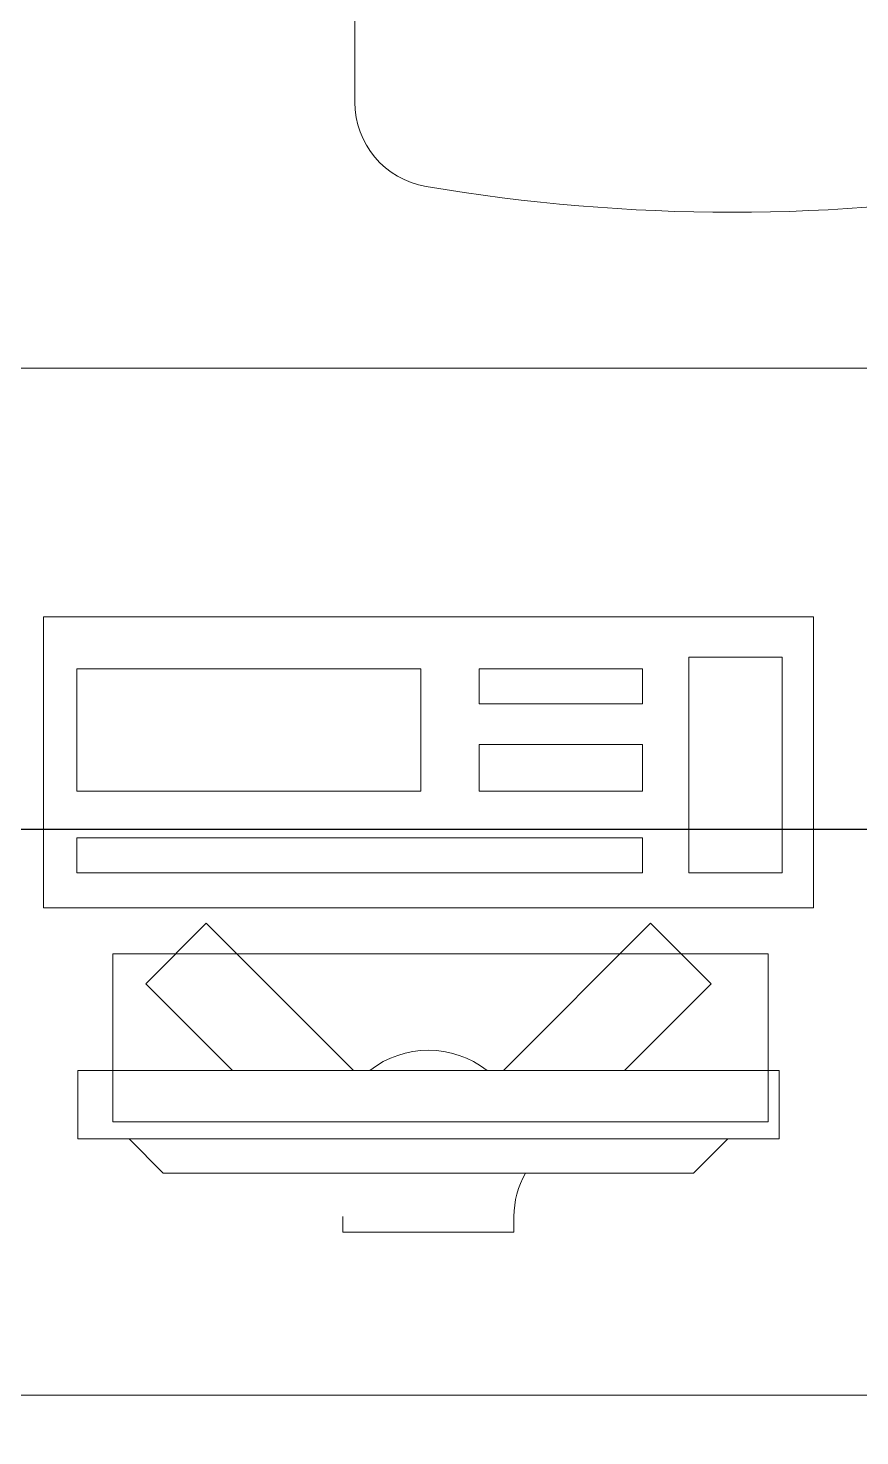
# Model space of a CAD drawing. Header units: metres. Extents: x 75097 to 220695, y -1557923 to -1361206.
# Drawn here: x 168663 to 169149, y -1424804 to -1423982 of the extents above; entities that cross this region are included whole.
import ezdxf

# ---------------------------------------------------------------- set-up
doc = ezdxf.new("R2010")
doc.units = ezdxf.units.M
doc.layers.get('0').update_dxf_attribs({"lineweight": 0})
doc.layers.add('A-100 - Copy$0$Medical Equipment and Furniture', color=8, linetype='Continuous', lineweight=0)
doc.layers.add('E-LG', color=245, linetype='Continuous', lineweight=30)

# ---------------------------------------------------------------- blocks, each defined once
blk = doc.blocks.new('A-100 - Copy$0$GF21018-P')
blk.add_line((0.22049, 0.47563), (0.22049, 0.0675))
for centre, radius, start, end in [((-0.0001, -0.52948), 1.06948, 80.36712, 99.63288), ((0.17049, 0.47563), 0.05, 0, 80.36712)]:
    blk.add_arc(centre, radius, start, end)
blk = doc.blocks.new('A-100 - Copy$0$GF21042-P')
for p, q in [((0.7, 0.6), (-0.7, 0.6)), ((-0.7, 0), (0.7, 0))]:
    blk.add_line(p, q)
blk = doc.blocks.new('A-100 - Copy$0$ITCWLS1-P')
for p, q in [((-0.17, 0.45), (-0.17, 0)), ((-0.17, 0.45), (0, 0.45)), ((0, 0.45), (0, 0)), ((-0.26509, 0.43, 0), (-0.30509, 0.43, 0)), ((-0.30509, 0.43, 0), (-0.30509, 0.02, 0)), ((-0.26509, 0.43, 0), (-0.26509, 0.02, 0)), ((-0.14957, 0.43047), (-0.12914, 0.43047)), ((-0.12914, 0.43047), (-0.12914, 0.40893)), ((-0.197, 0.40939), (-0.295, 0.40939)), ((-0.295, 0.02639), (-0.295, 0.40939)), ((-0.197, 0.02639), (-0.197, 0.40939)), ((-0.32509, 0.38, 0), (-0.30509, 0.4, 0)), ((-0.32509, 0.38, 0), (-0.32509, 0.07, 0)), ((-0.35032, 0.275), (-0.35961, 0.275)), ((-0.35961, 0.175), (-0.35961, 0.275)), ((-0.35032, 0.175), (-0.35961, 0.175)), ((-0.32509, 0.07, 0), (-0.30509, 0.05, 0)), ((-0.197, 0.02639), (-0.295, 0.02639)), ((-0.30509, 0.02, 0), (-0.26509, 0.02, 0)), ((-0.17, 0), (0, 0))]:
    blk.add_line(p, q)
at = {"extrusion": (2.48281e-10, 3.18408e-10, -1)}
for p, q in [((-0.26509, 0.33952), (-0.21443, 0.39019)), ((-0.17907, 0.35483), (-0.21443, 0.39019)), ((-0.26509, 0.26881), (-0.17907, 0.35483))]:
    blk.add_line(p, q, dxfattribs=at)
at = {"extrusion": (2.48281e-10, -3.18408e-10, -1)}
for p, q in [((-0.26509, 0.18119), (-0.17907, 0.09517)), ((-0.26509, 0.11048), (-0.21443, 0.05981)), ((-0.17907, 0.09517), (-0.21443, 0.05981))]:
    blk.add_line(p, q, dxfattribs=at)
for points in [[(-0.12914, 0.40893), (-0.12914, 0.09996), (-0.14957, 0.09996), (-0.14957, 0.43047)], [(-0.14957, 0.09997), (-0.14957, 0.09997), (-0.14957, 0.09997), (-0.14957, 0.09997), (-0.14957, 0.09997), (-0.14957, 0.09997), (-0.14957, 0.09997), (-0.14957, 0.09997), (-0.14957, 0.09997)], [(-0.14957, 0.09997), (-0.14957, 0.09997), (-0.14957, 0.09997), (-0.14957, 0.09997), (-0.14957, 0.09997), (-0.14957, 0.09997), (-0.14957, 0.09997), (-0.14957, 0.09997), (-0.14957, 0.09997), (-0.14957, 0.09997), (-0.14957, 0.09997), (-0.14957, 0.09997), (-0.14957, 0.09997), (-0.14957, 0.09997), (-0.14957, 0.09997), (-0.14957, 0.09997), (-0.14957, 0.09997), (-0.14957, 0.09997)], [(-0.14957, 0.09996), (-0.14957, 0.09996), (-0.14957, 0.09996), (-0.14957, 0.09996), (-0.14957, 0.09996), (-0.14957, 0.09996), (-0.14957, 0.09996), (-0.14957, 0.09996), (-0.14957, 0.09996), (-0.14957, 0.09996)], [(-0.14957, 0.09996), (-0.14957, 0.09996), (-0.14957, 0.09996), (-0.14957, 0.09996), (-0.14957, 0.09996), (-0.14957, 0.09996), (-0.14957, 0.09996)], [(-0.14957, 0.09997), (-0.14957, 0.09997), (-0.14957, 0.09997), (-0.14957, 0.09997), (-0.14957, 0.09997), (-0.14957, 0.09997), (-0.14957, 0.09997), (-0.14957, 0.09997), (-0.14957, 0.09997), (-0.14957, 0.09997)], [(-0.14957, 0.09997), (-0.14957, 0.09997), (-0.14957, 0.09997), (-0.14957, 0.09997), (-0.14957, 0.09997), (-0.14957, 0.09997), (-0.14957, 0.09997), (-0.14957, 0.09997), (-0.14957, 0.09997), (-0.14957, 0.09997), (-0.14957, 0.09997), (-0.14957, 0.09997), (-0.14957, 0.09997), (-0.14957, 0.09997), (-0.14957, 0.09997)], [(-0.14957, 0.09997), (-0.14957, 0.09997), (-0.14957, 0.09997), (-0.14957, 0.09997), (-0.14957, 0.09997), (-0.14957, 0.09997), (-0.14957, 0.09997), (-0.14957, 0.09997), (-0.14957, 0.09997), (-0.14957, 0.09997)], [(-0.14957, 0.09997), (-0.14957, 0.09997), (-0.14957, 0.09997), (-0.14957, 0.09997), (-0.14957, 0.09997), (-0.14957, 0.09997), (-0.14957, 0.09997), (-0.14957, 0.09997), (-0.14957, 0.09997), (-0.14957, 0.09997)], [(-0.14957, 0.09996), (-0.14957, 0.09996), (-0.14957, 0.09996), (-0.14957, 0.09996), (-0.14957, 0.09996), (-0.14957, 0.09996), (-0.14957, 0.09996), (-0.14957, 0.09996), (-0.14957, 0.09996), (-0.14957, 0.09996), (-0.14957, 0.09996), (-0.14957, 0.09996), (-0.14957, 0.09996), (-0.14957, 0.09996), (-0.14957, 0.09996), (-0.14957, 0.09996), (-0.14957, 0.09996), (-0.14957, 0.09996), (-0.14957, 0.09997), (-0.14957, 0.09997), (-0.14957, 0.09997), (-0.14957, 0.09997), (-0.14957, 0.09997), (-0.14957, 0.09997), (-0.14957, 0.09997), (-0.14957, 0.09997), (-0.14957, 0.09997), (-0.14957, 0.09997), (-0.14957, 0.09997), (-0.14957, 0.09997), (-0.14957, 0.09997), (-0.14957, 0.09997), (-0.14956, 0.09997), (-0.14956, 0.09997), (-0.14956, 0.09997), (-0.14956, 0.09996), (-0.14956, 0.09996), (-0.14956, 0.09996), (-0.14956, 0.09996), (-0.14956, 0.09996), (-0.14956, 0.09996), (-0.14956, 0.09996), (-0.14956, 0.09996), (-0.14956, 0.09996), (-0.14956, 0.09996), (-0.14956, 0.09996), (-0.14956, 0.09996), (-0.14956, 0.09996), (-0.14957, 0.09996), (-0.14957, 0.09996), (-0.14957, 0.09996), (-0.14957, 0.09996), (-0.14957, 0.09996), (-0.14957, 0.09996)], [(-0.14957, 0.09996), (-0.14957, 0.09996), (-0.14957, 0.09996), (-0.14957, 0.09996), (-0.14957, 0.09996), (-0.14957, 0.09996), (-0.14957, 0.09996), (-0.14957, 0.09996), (-0.14957, 0.09996), (-0.14957, 0.09996), (-0.14957, 0.09997), (-0.14957, 0.09997), (-0.14957, 0.09997), (-0.14957, 0.09996), (-0.14957, 0.09996), (-0.14957, 0.09996), (-0.14957, 0.09996), (-0.14957, 0.09996), (-0.14957, 0.09996), (-0.14957, 0.09997), (-0.14957, 0.09997), (-0.14957, 0.09997), (-0.14957, 0.09997), (-0.14957, 0.09997), (-0.14957, 0.09997), (-0.14957, 0.09997), (-0.14957, 0.09997), (-0.14957, 0.09997), (-0.14957, 0.09997), (-0.14957, 0.09997), (-0.14957, 0.09997), (-0.14957, 0.09997), (-0.14957, 0.09997), (-0.14957, 0.09997), (-0.14957, 0.09997), (-0.14957, 0.09997), (-0.14957, 0.09997), (-0.14957, 0.09997), (-0.14957, 0.09997), (-0.14957, 0.09997), (-0.14957, 0.09997), (-0.14957, 0.09997), (-0.14957, 0.09997), (-0.14957, 0.09997), (-0.14957, 0.09997), (-0.14957, 0.09997), (-0.14957, 0.09997), (-0.14957, 0.09997), (-0.14957, 0.09997), (-0.14957, 0.09997), (-0.14957, 0.09997), (-0.14957, 0.09997), (-0.14957, 0.09997), (-0.14957, 0.09997), (-0.14957, 0.09997), (-0.14957, 0.09997), (-0.14957, 0.09997), (-0.14957, 0.09997), (-0.14957, 0.09997), (-0.14957, 0.09997), (-0.14957, 0.09997), (-0.14957, 0.09997), (-0.14957, 0.09997), (-0.14957, 0.09997), (-0.14957, 0.09997), (-0.14957, 0.09997), (-0.14957, 0.09997), (-0.14957, 0.09997), (-0.14957, 0.09997), (-0.14957, 0.09997), (-0.14957, 0.09997), (-0.14957, 0.09997), (-0.14957, 0.09997), (-0.14957, 0.09997), (-0.14957, 0.09997), (-0.14957, 0.09997), (-0.14957, 0.09997), (-0.14957, 0.09997), (-0.14957, 0.09997), (-0.14957, 0.09997), (-0.14956, 0.09997), (-0.14957, 0.09997), (-0.14957, 0.09997), (-0.14957, 0.09997), (-0.14957, 0.09997), (-0.14956, 0.09997), (-0.14957, 0.09997), (-0.14957, 0.09997), (-0.14957, 0.09997), (-0.14957, 0.09997), (-0.14957, 0.09997), (-0.14957, 0.09997), (-0.14957, 0.09997), (-0.14957, 0.09997), (-0.14957, 0.09997), (-0.14957, 0.09997), (-0.14956, 0.09997), (-0.14957, 0.09996), (-0.14957, 0.09996), (-0.14957, 0.09996), (-0.14956, 0.09996), (-0.14957, 0.09996), (-0.14957, 0.09996), (-0.14957, 0.09996), (-0.14957, 0.09996), (-0.14957, 0.09996), (-0.14957, 0.09996), (-0.14957, 0.09996), (-0.14957, 0.09996), (-0.14957, 0.09996), (-0.14957, 0.09996)], [(-0.14957, 0.09996), (-0.14957, 0.09996), (-0.14957, 0.09996), (-0.14957, 0.09996), (-0.14957, 0.09996), (-0.14957, 0.09996), (-0.14957, 0.09996), (-0.14957, 0.09996)], [(-0.14957, 0.09996), (-0.14957, 0.09996), (-0.14957, 0.09996), (-0.14957, 0.09996), (-0.14957, 0.09996), (-0.14957, 0.09996), (-0.14957, 0.09996), (-0.14957, 0.09996), (-0.14957, 0.09996), (-0.14957, 0.09996), (-0.14957, 0.09996), (-0.14957, 0.09996), (-0.14957, 0.09996), (-0.14957, 0.09996), (-0.14957, 0.09996), (-0.14957, 0.09996), (-0.14957, 0.09996), (-0.14957, 0.09996), (-0.14957, 0.09996), (-0.14957, 0.09996), (-0.14957, 0.09996), (-0.14957, 0.09996), (-0.14957, 0.09996), (-0.14957, 0.09996), (-0.14957, 0.09996), (-0.14957, 0.09996), (-0.14957, 0.09996), (-0.14957, 0.09996), (-0.14957, 0.09996), (-0.14957, 0.09996), (-0.14957, 0.09996), (-0.14957, 0.09996), (-0.14957, 0.09996), (-0.14957, 0.09996), (-0.14957, 0.09996), (-0.14957, 0.09996), (-0.14957, 0.09996), (-0.14957, 0.09996), (-0.14957, 0.09996), (-0.14957, 0.09996), (-0.14957, 0.09996), (-0.14957, 0.09996), (-0.14957, 0.09996), (-0.14957, 0.09996), (-0.14957, 0.09996), (-0.14957, 0.09996), (-0.14957, 0.09996), (-0.14957, 0.09996), (-0.14956, 0.09996), (-0.14956, 0.09996), (-0.14956, 0.09996), (-0.14956, 0.09996), (-0.14957, 0.09996), (-0.14957, 0.09996), (-0.14957, 0.09996), (-0.14957, 0.09996), (-0.14957, 0.09996), (-0.14957, 0.09996), (-0.14956, 0.09996), (-0.14957, 0.09996), (-0.14957, 0.09996), (-0.14957, 0.09996), (-0.14957, 0.09996), (-0.14957, 0.09996), (-0.14957, 0.09996), (-0.14957, 0.09996), (-0.14957, 0.09996), (-0.14957, 0.09996), (-0.14957, 0.09996), (-0.14956, 0.09996), (-0.14956, 0.09996), (-0.14957, 0.09996), (-0.14957, 0.09996), (-0.14957, 0.09996), (-0.14957, 0.09996), (-0.14957, 0.09996), (-0.14957, 0.09996), (-0.14957, 0.09996), (-0.14957, 0.09996), (-0.14957, 0.09996), (-0.14957, 0.09996), (-0.14957, 0.09996), (-0.14957, 0.09996), (-0.14957, 0.09996), (-0.14957, 0.09996), (-0.14957, 0.09996), (-0.14957, 0.09996), (-0.14957, 0.09996), (-0.14957, 0.09996)], [(-0.14957, 0.09996), (-0.14957, 0.09996), (-0.14957, 0.09996), (-0.14957, 0.09996), (-0.14957, 0.09996), (-0.14957, 0.09996), (-0.14957, 0.09996), (-0.14957, 0.09996), (-0.14957, 0.09996), (-0.14957, 0.09996), (-0.14957, 0.09996), (-0.14957, 0.09996)], [(-0.14957, 0.09996), (-0.14957, 0.09996), (-0.14956, 0.09996), (-0.14956, 0.09996), (-0.14956, 0.09996), (-0.14956, 0.09996), (-0.14957, 0.09996)], [(-0.14957, 0.09996), (-0.14957, 0.09996), (-0.14957, 0.09996), (-0.14957, 0.09996), (-0.14957, 0.09996), (-0.14957, 0.09996), (-0.14957, 0.09996), (-0.14957, 0.09996), (-0.14957, 0.09996), (-0.14956, 0.09996), (-0.14956, 0.09996), (-0.14956, 0.09996), (-0.14956, 0.09996), (-0.14956, 0.09996), (-0.14956, 0.09996), (-0.14956, 0.09996), (-0.14957, 0.09996)]]:
    blk.add_lwpolyline(points)
for points in [[(-0.1019, 0.43047), (-0.03039, 0.43047), (-0.03039, 0.22944), (-0.1019, 0.22944)], [(-0.1019, 0.19536), (-0.07466, 0.19536), (-0.07466, 0.09996), (-0.1019, 0.09996)], [(-0.03039, 0.19536), (-0.05082, 0.19536), (-0.05082, 0.09996), (-0.03039, 0.09996)], [(-0.14956, 0.09996), (-0.14956, 0.09996), (-0.14956, 0.09996), (-0.14956, 0.09996), (-0.14956, 0.09996), (-0.14956, 0.09996), (-0.14956, 0.09996), (-0.14956, 0.09996), (-0.14957, 0.09996), (-0.14957, 0.09996), (-0.14957, 0.09996), (-0.14957, 0.09996), (-0.14957, 0.09996), (-0.14957, 0.09996), (-0.14957, 0.09996), (-0.14957, 0.09996), (-0.14957, 0.09996), (-0.14957, 0.09996), (-0.14957, 0.09996), (-0.14957, 0.09996), (-0.14957, 0.09996), (-0.14957, 0.09996), (-0.14957, 0.09996), (-0.14957, 0.09996), (-0.14957, 0.09996), (-0.14957, 0.09996), (-0.14957, 0.09996), (-0.14957, 0.09996), (-0.14957, 0.09996), (-0.14957, 0.09996), (-0.14957, 0.09996), (-0.14957, 0.09996), (-0.14957, 0.09996), (-0.14957, 0.09996), (-0.14957, 0.09996), (-0.14957, 0.09996), (-0.14957, 0.09996), (-0.14957, 0.09996), (-0.14957, 0.09996), (-0.14957, 0.09996), (-0.14957, 0.09996), (-0.14957, 0.09996), (-0.14957, 0.09996), (-0.14957, 0.09996), (-0.14957, 0.09996), (-0.14957, 0.09996), (-0.14957, 0.09996), (-0.14957, 0.09996), (-0.14957, 0.09996), (-0.14957, 0.09996), (-0.14957, 0.09996), (-0.14957, 0.09996), (-0.14957, 0.09996), (-0.14957, 0.09996), (-0.14957, 0.09996), (-0.14957, 0.09996), (-0.14957, 0.09996), (-0.14956, 0.09996), (-0.14956, 0.09996), (-0.14956, 0.09996), (-0.14956, 0.09996), (-0.14956, 0.09996), (-0.14956, 0.09996), (-0.14956, 0.09996), (-0.14956, 0.09996), (-0.14956, 0.09996), (-0.14956, 0.09996), (-0.14956, 0.09996), (-0.14956, 0.09996), (-0.14956, 0.09996), (-0.14956, 0.09996), (-0.14956, 0.09996), (-0.14956, 0.09996), (-0.14956, 0.09996), (-0.14956, 0.09996), (-0.14956, 0.09996), (-0.14956, 0.09996), (-0.14956, 0.09996), (-0.14956, 0.09996), (-0.14956, 0.09996), (-0.14956, 0.09996), (-0.14956, 0.09996), (-0.14956, 0.09996), (-0.14956, 0.09996), (-0.14956, 0.09996), (-0.14956, 0.09996), (-0.14956, 0.09996), (-0.14956, 0.09996), (-0.14956, 0.09996), (-0.14957, 0.09996), (-0.14957, 0.09996), (-0.14957, 0.09996), (-0.14957, 0.09996), (-0.14957, 0.09996), (-0.14957, 0.09996), (-0.14957, 0.09996), (-0.14957, 0.09996), (-0.14957, 0.09996), (-0.14957, 0.09996), (-0.14957, 0.09996), (-0.14957, 0.09996), (-0.14957, 0.09996), (-0.14957, 0.09996), (-0.14957, 0.09996), (-0.14957, 0.09996), (-0.14957, 0.09996), (-0.14957, 0.09996), (-0.14957, 0.09996), (-0.14957, 0.09996), (-0.14957, 0.09996), (-0.14957, 0.09996), (-0.14957, 0.09996), (-0.14957, 0.09996), (-0.14957, 0.09996), (-0.14957, 0.09996), (-0.14957, 0.09996), (-0.14957, 0.09996), (-0.14957, 0.09996), (-0.14957, 0.09996), (-0.14957, 0.09996), (-0.14957, 0.09996), (-0.14957, 0.09996), (-0.14957, 0.09996), (-0.14957, 0.09996), (-0.14957, 0.09996), (-0.14957, 0.09996), (-0.14957, 0.09996), (-0.14957, 0.09996), (-0.14957, 0.09996), (-0.14957, 0.09996), (-0.14957, 0.09996), (-0.14957, 0.09996), (-0.14957, 0.09996), (-0.14957, 0.09996), (-0.14957, 0.09996), (-0.14957, 0.09996), (-0.14957, 0.09996), (-0.14957, 0.09996), (-0.14957, 0.09996), (-0.14957, 0.09996), (-0.14957, 0.09996), (-0.14957, 0.09996), (-0.14957, 0.09996), (-0.14957, 0.09996), (-0.14957, 0.09996), (-0.14957, 0.09996), (-0.14957, 0.09996), (-0.14957, 0.09996), (-0.14957, 0.09996), (-0.14957, 0.09996), (-0.14957, 0.09996), (-0.14957, 0.09996), (-0.14957, 0.09996), (-0.14957, 0.09996), (-0.14956, 0.09996), (-0.14956, 0.09996), (-0.14956, 0.09996), (-0.14956, 0.09996), (-0.14956, 0.09996), (-0.14956, 0.09996), (-0.14956, 0.09996), (-0.14956, 0.09996), (-0.14956, 0.09996), (-0.14956, 0.09996), (-0.14956, 0.09996), (-0.14956, 0.09996), (-0.14956, 0.09996), (-0.14956, 0.09996), (-0.14956, 0.09996), (-0.14956, 0.09996), (-0.14956, 0.09996), (-0.14956, 0.09996), (-0.14956, 0.09996), (-0.14956, 0.09996), (-0.14956, 0.09996), (-0.14956, 0.09996), (-0.14956, 0.09996), (-0.14956, 0.09996), (-0.14956, 0.09996), (-0.14956, 0.09996), (-0.14956, 0.09996), (-0.14956, 0.09996), (-0.14956, 0.09996), (-0.14956, 0.09996), (-0.14956, 0.09996), (-0.14956, 0.09996), (-0.14956, 0.09996), (-0.14956, 0.09996), (-0.14956, 0.09996), (-0.14956, 0.09996), (-0.14956, 0.09996), (-0.14956, 0.09996), (-0.14956, 0.09996), (-0.14956, 0.09996), (-0.14956, 0.09996), (-0.14956, 0.09996), (-0.14956, 0.09996), (-0.14956, 0.09996), (-0.14956, 0.09996), (-0.14956, 0.09996), (-0.14956, 0.09996), (-0.14957, 0.09996), (-0.14957, 0.09996), (-0.14957, 0.09996), (-0.14957, 0.09996), (-0.14957, 0.09996), (-0.14957, 0.09996), (-0.14957, 0.09996), (-0.14957, 0.09996), (-0.14957, 0.09996), (-0.14957, 0.09996), (-0.14957, 0.09996), (-0.14957, 0.09996), (-0.14957, 0.09996), (-0.14957, 0.09996), (-0.14957, 0.09996), (-0.14957, 0.09996), (-0.14957, 0.09996), (-0.14957, 0.09996), (-0.14957, 0.09996), (-0.14957, 0.09996), (-0.14957, 0.09996), (-0.14957, 0.09996), (-0.14957, 0.09996), (-0.14957, 0.09996), (-0.14957, 0.09996), (-0.14957, 0.09996), (-0.14957, 0.09996), (-0.14957, 0.09996), (-0.14957, 0.09996), (-0.14957, 0.09996), (-0.14957, 0.09996), (-0.14957, 0.09996), (-0.14957, 0.09996), (-0.14957, 0.09996), (-0.14956, 0.09996), (-0.14956, 0.09996), (-0.14956, 0.09996), (-0.14956, 0.09996), (-0.14956, 0.09996), (-0.14956, 0.09996), (-0.14956, 0.09996), (-0.14956, 0.09996), (-0.14956, 0.09996), (-0.14956, 0.09996), (-0.14956, 0.09996), (-0.14956, 0.09996), (-0.14956, 0.09996), (-0.14956, 0.09996), (-0.14956, 0.09996), (-0.14956, 0.09996), (-0.14956, 0.09996), (-0.14956, 0.09996), (-0.14956, 0.09996), (-0.14956, 0.09996), (-0.14956, 0.09996), (-0.14956, 0.09996), (-0.14956, 0.09996), (-0.14956, 0.09996), (-0.14956, 0.09996), (-0.14956, 0.09996), (-0.14956, 0.09996), (-0.14956, 0.09996), (-0.14956, 0.09996), (-0.14956, 0.09996), (-0.14956, 0.09996), (-0.14956, 0.09996), (-0.14956, 0.09996), (-0.14956, 0.09996), (-0.14956, 0.09996), (-0.14956, 0.09996), (-0.14956, 0.09996), (-0.14956, 0.09996), (-0.14956, 0.09996), (-0.14956, 0.09996), (-0.14956, 0.09996), (-0.14956, 0.09996)], [(-0.14957, 0.09996), (-0.14957, 0.09996), (-0.14957, 0.09996), (-0.14957, 0.09996), (-0.14957, 0.09996), (-0.14957, 0.09996), (-0.14957, 0.09996), (-0.14957, 0.09996), (-0.14957, 0.09996), (-0.14957, 0.09996), (-0.14957, 0.09996), (-0.14957, 0.09996), (-0.14957, 0.09996), (-0.14957, 0.09996), (-0.14957, 0.09996), (-0.14957, 0.09996), (-0.14957, 0.09996), (-0.14957, 0.09996), (-0.14957, 0.09996), (-0.14957, 0.09996), (-0.14957, 0.09996), (-0.14957, 0.09996), (-0.14957, 0.09996), (-0.14957, 0.09996), (-0.14957, 0.09996), (-0.14957, 0.09996), (-0.14957, 0.09996), (-0.14957, 0.09996), (-0.14957, 0.09996), (-0.14957, 0.09996), (-0.14957, 0.09996), (-0.14957, 0.09996), (-0.14957, 0.09996), (-0.14957, 0.09996), (-0.14957, 0.09996), (-0.14957, 0.09996), (-0.14957, 0.09996), (-0.14957, 0.09996), (-0.14957, 0.09996), (-0.14957, 0.09996), (-0.14957, 0.09996), (-0.14957, 0.09996), (-0.14957, 0.09996), (-0.14957, 0.09996), (-0.14957, 0.09996), (-0.14957, 0.09996), (-0.14957, 0.09996), (-0.14957, 0.09996), (-0.14957, 0.09996), (-0.14957, 0.09996), (-0.14957, 0.09996), (-0.14957, 0.09996), (-0.14957, 0.09996), (-0.14957, 0.09996), (-0.14957, 0.09996), (-0.14957, 0.09996), (-0.14957, 0.09996), (-0.14957, 0.09996), (-0.14957, 0.09996), (-0.14957, 0.09996), (-0.14957, 0.09996), (-0.14957, 0.09996), (-0.14957, 0.09996), (-0.14957, 0.09996), (-0.14957, 0.09996), (-0.14957, 0.09996), (-0.14957, 0.09996), (-0.14957, 0.09996), (-0.14957, 0.09996), (-0.14957, 0.09996), (-0.14957, 0.09996), (-0.14957, 0.09996), (-0.14957, 0.09996), (-0.14957, 0.09996), (-0.14957, 0.09996), (-0.14957, 0.09996), (-0.14957, 0.09996), (-0.14957, 0.09996), (-0.14957, 0.09996), (-0.14957, 0.09996), (-0.14957, 0.09996), (-0.14957, 0.09996), (-0.14957, 0.09996), (-0.14957, 0.09996), (-0.14957, 0.09996), (-0.14957, 0.09996), (-0.14957, 0.09996), (-0.14957, 0.09996), (-0.14957, 0.09996), (-0.14957, 0.09996), (-0.14957, 0.09996), (-0.14957, 0.09996), (-0.14957, 0.09996), (-0.14957, 0.09996), (-0.14957, 0.09996), (-0.14957, 0.09996), (-0.14957, 0.09996), (-0.14957, 0.09996), (-0.14957, 0.09996), (-0.14957, 0.09996), (-0.14957, 0.09996), (-0.14957, 0.09996), (-0.14957, 0.09996), (-0.14957, 0.09996), (-0.14957, 0.09996), (-0.14957, 0.09996), (-0.14957, 0.09996), (-0.14957, 0.09996), (-0.14957, 0.09996), (-0.14957, 0.09996), (-0.14957, 0.09996), (-0.14957, 0.09996), (-0.14957, 0.09996), (-0.14957, 0.09996), (-0.14957, 0.09996), (-0.14957, 0.09996), (-0.14957, 0.09996), (-0.14957, 0.09996), (-0.14957, 0.09996), (-0.14957, 0.09996), (-0.14957, 0.09996), (-0.14957, 0.09996), (-0.14957, 0.09996), (-0.14957, 0.09996), (-0.14957, 0.09996), (-0.14957, 0.09996), (-0.14957, 0.09996), (-0.14957, 0.09996), (-0.14957, 0.09996), (-0.14957, 0.09996), (-0.14957, 0.09996), (-0.14957, 0.09996), (-0.14957, 0.09996), (-0.14957, 0.09996), (-0.14957, 0.09996), (-0.14957, 0.09996), (-0.14957, 0.09996), (-0.14957, 0.09996), (-0.14957, 0.09996), (-0.14957, 0.09996), (-0.14957, 0.09996), (-0.14957, 0.09996), (-0.14957, 0.09996), (-0.14957, 0.09996), (-0.14957, 0.09996), (-0.14957, 0.09996), (-0.14957, 0.09996), (-0.14957, 0.09996), (-0.14957, 0.09996), (-0.14957, 0.09996), (-0.14957, 0.09996), (-0.14957, 0.09996), (-0.14957, 0.09996), (-0.14957, 0.09996), (-0.14957, 0.09996), (-0.14957, 0.09996), (-0.14957, 0.09996), (-0.14957, 0.09996), (-0.14957, 0.09996), (-0.14957, 0.09996), (-0.14957, 0.09996), (-0.14957, 0.09996), (-0.14957, 0.09996), (-0.14957, 0.09996), (-0.14957, 0.09996), (-0.14957, 0.09996), (-0.14957, 0.09996), (-0.14957, 0.09996), (-0.14957, 0.09996), (-0.14957, 0.09996), (-0.14957, 0.09996), (-0.14957, 0.09996), (-0.14957, 0.09996), (-0.14957, 0.09996), (-0.14957, 0.09996), (-0.14957, 0.09996), (-0.14957, 0.09996), (-0.14957, 0.09996), (-0.14957, 0.09996), (-0.14957, 0.09996), (-0.14957, 0.09996), (-0.14957, 0.09996), (-0.14957, 0.09996), (-0.14957, 0.09996), (-0.14957, 0.09996), (-0.14957, 0.09996), (-0.14957, 0.09996), (-0.14957, 0.09996), (-0.14957, 0.09996), (-0.14957, 0.09996), (-0.14957, 0.09996), (-0.14957, 0.09996), (-0.14957, 0.09996), (-0.14957, 0.09996), (-0.14957, 0.09996), (-0.14957, 0.09996), (-0.14957, 0.09996), (-0.14957, 0.09996), (-0.14957, 0.09996), (-0.14957, 0.09996), (-0.14957, 0.09996), (-0.14957, 0.09996), (-0.14957, 0.09996), (-0.14957, 0.09996), (-0.14957, 0.09996), (-0.14957, 0.09996), (-0.14957, 0.09996), (-0.14957, 0.09996), (-0.14957, 0.09996), (-0.14957, 0.09996), (-0.14957, 0.09996), (-0.14957, 0.09996), (-0.14957, 0.09996), (-0.14957, 0.09996)], [(-0.14957, 0.09996), (-0.14957, 0.09996), (-0.14957, 0.09996), (-0.14957, 0.09996), (-0.14957, 0.09996), (-0.14957, 0.09996), (-0.14957, 0.09996), (-0.14957, 0.09996), (-0.14957, 0.09996), (-0.14957, 0.09996), (-0.14957, 0.09996), (-0.14957, 0.09996), (-0.14957, 0.09996), (-0.14957, 0.09996), (-0.14957, 0.09996), (-0.14957, 0.09996), (-0.14957, 0.09996), (-0.14957, 0.09996), (-0.14957, 0.09996), (-0.14957, 0.09996), (-0.14957, 0.09996), (-0.14957, 0.09996), (-0.14957, 0.09996), (-0.14957, 0.09996), (-0.14957, 0.09996), (-0.14957, 0.09996), (-0.14957, 0.09996), (-0.14957, 0.09996), (-0.14957, 0.09996), (-0.14957, 0.09996), (-0.14957, 0.09996), (-0.14957, 0.09996), (-0.14957, 0.09996), (-0.14957, 0.09996), (-0.14957, 0.09996), (-0.14957, 0.09996), (-0.14957, 0.09996), (-0.14957, 0.09996), (-0.14957, 0.09996), (-0.14957, 0.09996), (-0.14957, 0.09996), (-0.14957, 0.09996), (-0.14957, 0.09996), (-0.14957, 0.09996), (-0.14957, 0.09996), (-0.14957, 0.09996), (-0.14957, 0.09996), (-0.14957, 0.09996), (-0.14957, 0.09996), (-0.14957, 0.09996), (-0.14957, 0.09996), (-0.14957, 0.09996), (-0.14957, 0.09996), (-0.14957, 0.09996), (-0.14957, 0.09996), (-0.14957, 0.09996), (-0.14957, 0.09996), (-0.14957, 0.09996), (-0.14957, 0.09996), (-0.14957, 0.09996), (-0.14957, 0.09996), (-0.14957, 0.09996), (-0.14957, 0.09996), (-0.14957, 0.09996), (-0.14957, 0.09996), (-0.14957, 0.09996), (-0.14957, 0.09996), (-0.14957, 0.09996), (-0.14957, 0.09996), (-0.14957, 0.09996), (-0.14957, 0.09996), (-0.14957, 0.09996), (-0.14957, 0.09996), (-0.14957, 0.09996), (-0.14957, 0.09996), (-0.14957, 0.09996), (-0.14957, 0.09996), (-0.14957, 0.09996), (-0.14957, 0.09996), (-0.14957, 0.09996), (-0.14957, 0.09996), (-0.14957, 0.09996), (-0.14957, 0.09996), (-0.14957, 0.09996), (-0.14957, 0.09996), (-0.14957, 0.09996), (-0.14957, 0.09996), (-0.14957, 0.09996), (-0.14957, 0.09996), (-0.14957, 0.09996), (-0.14957, 0.09996), (-0.14957, 0.09996), (-0.14957, 0.09996), (-0.14957, 0.09996), (-0.14957, 0.09996), (-0.14957, 0.09996), (-0.14957, 0.09996), (-0.14957, 0.09996), (-0.14957, 0.09996), (-0.14957, 0.09996), (-0.14957, 0.09996), (-0.14957, 0.09996), (-0.14957, 0.09996), (-0.14957, 0.09996), (-0.14957, 0.09996), (-0.14957, 0.09996), (-0.14957, 0.09996), (-0.14957, 0.09996), (-0.14957, 0.09996), (-0.14957, 0.09996), (-0.14957, 0.09996), (-0.14957, 0.09996), (-0.14957, 0.09996), (-0.14957, 0.09996), (-0.14957, 0.09996), (-0.14957, 0.09996), (-0.14957, 0.09996), (-0.14957, 0.09996), (-0.14957, 0.09996), (-0.14957, 0.09996), (-0.14957, 0.09996), (-0.14957, 0.09996), (-0.14957, 0.09996), (-0.14957, 0.09996), (-0.14957, 0.09996), (-0.14957, 0.09996), (-0.14957, 0.09996), (-0.14957, 0.09996), (-0.14957, 0.09996), (-0.14957, 0.09996), (-0.14957, 0.09996), (-0.14957, 0.09996), (-0.14957, 0.09996), (-0.14957, 0.09996), (-0.14957, 0.09996), (-0.14957, 0.09996), (-0.14957, 0.09996), (-0.14957, 0.09996), (-0.14957, 0.09996), (-0.14957, 0.09996), (-0.14957, 0.09996), (-0.14957, 0.09996), (-0.14957, 0.09996), (-0.14957, 0.09996), (-0.14957, 0.09996), (-0.14957, 0.09996), (-0.14957, 0.09996), (-0.14957, 0.09996), (-0.14957, 0.09996), (-0.14957, 0.09996), (-0.14957, 0.09996), (-0.14957, 0.09996), (-0.14957, 0.09996), (-0.14957, 0.09996), (-0.14957, 0.09996), (-0.14957, 0.09996), (-0.14957, 0.09996), (-0.14957, 0.09996), (-0.14957, 0.09996), (-0.14957, 0.09996), (-0.14957, 0.09996), (-0.14957, 0.09996), (-0.14957, 0.09996), (-0.14957, 0.09996), (-0.14957, 0.09996), (-0.14957, 0.09996), (-0.14957, 0.09996), (-0.14957, 0.09996), (-0.14957, 0.09996), (-0.14957, 0.09996), (-0.14957, 0.09996), (-0.14957, 0.09996), (-0.14957, 0.09996), (-0.14957, 0.09996), (-0.14957, 0.09996), (-0.14957, 0.09996), (-0.14957, 0.09996), (-0.14957, 0.09996), (-0.14957, 0.09996), (-0.14957, 0.09996), (-0.14957, 0.09996), (-0.14957, 0.09996), (-0.14957, 0.09996), (-0.14957, 0.09996), (-0.14957, 0.09996), (-0.14957, 0.09996), (-0.14957, 0.09996), (-0.14957, 0.09996), (-0.14957, 0.09996), (-0.14957, 0.09996), (-0.14957, 0.09996), (-0.14957, 0.09996), (-0.14957, 0.09996), (-0.14957, 0.09996), (-0.14957, 0.09996), (-0.14957, 0.09996), (-0.14957, 0.09996), (-0.14957, 0.09996), (-0.14957, 0.09996), (-0.14957, 0.09996), (-0.14957, 0.09996), (-0.14957, 0.09996), (-0.14957, 0.09996), (-0.14957, 0.09996), (-0.14957, 0.09996), (-0.14957, 0.09996), (-0.14957, 0.09996), (-0.14957, 0.09996), (-0.14957, 0.09996), (-0.14957, 0.09996), (-0.14957, 0.09996), (-0.14957, 0.09996), (-0.14957, 0.09996), (-0.14957, 0.09996), (-0.14957, 0.09996), (-0.14957, 0.09996), (-0.14957, 0.09996), (-0.14957, 0.09996), (-0.14957, 0.09996)], [(-0.14957, 0.0727), (-0.02358, 0.0727), (-0.02358, 0.01818), (-0.14957, 0.01818)]]:
    blk.add_lwpolyline(points, close=True)
for centre, radius, start, end in [((-0.3089, 0.225), 0.05564, 321.94311, 38.05689), ((-0.35032, 0.125), 0.05, 59.69066, 90)]:
    blk.add_arc(centre, radius, start, end)
blk = doc.blocks.new('A-100 - Copy')
at = {"layer": 'A-100 - Copy$0$Medical Equipment and Furniture'}
for name, p, xscale, yscale, zscale, rotation in [('A-100 - Copy$0$GF21018-P', (169073.95, -1423549.53, 0.01), 1000, 1000, 1000, 180), ('A-100 - Copy$0$GF21042-P', (168962.18, -1424180.62, 0), 1000, 1000, 1000, 180), ('A-100 - Copy$0$ITCWLS1-P', (169121.5, -1424325.9, 0), 1000.000000000003, 1000.000000000003, 1000.000000000003, 90)]:
    blk.add_blockref(name, p, dxfattribs=dict(at, xscale=xscale, yscale=yscale, zscale=zscale, rotation=rotation))

msp = doc.modelspace()

# ---------------------------------------------------------------- linework, layer by layer
at = {"layer": 'E-LG', "color": 1}
msp.add_lwpolyline([(167298.56, -1445828.04), (167298.56, -1427992.52), (162293.88, -1427992.52), (162140.75, -1427847.7), (162256.39, -1427725.43), (163407.05, -1427725.43), (163503.94, -1427618.94), (163605.4, -1427732.23), (167672.22, -1427732.23), (167672.22, -1424590.52), (168445.61, -1424180.62), (168629.65, -1424449.97), (173372.18, -1424449.97), (173372.18, -1417539.62), (174490.09, -1417539.62), (174594.12, -1417487.65), (174493.6, -1417437.76), (172996.71, -1417437.76), (172996.71, -1413950.65), (172882.22, -1413890.93), (172996.71, -1413847), (172996.71, -1412914.16), (172882.23, -1412870.94)], dxfattribs=at)

# ---------------------------------------------------------------- next in the draw order: block references
msp.add_blockref('A-100 - Copy', (0, 0))

doc.saveas('drawing.dxf')
